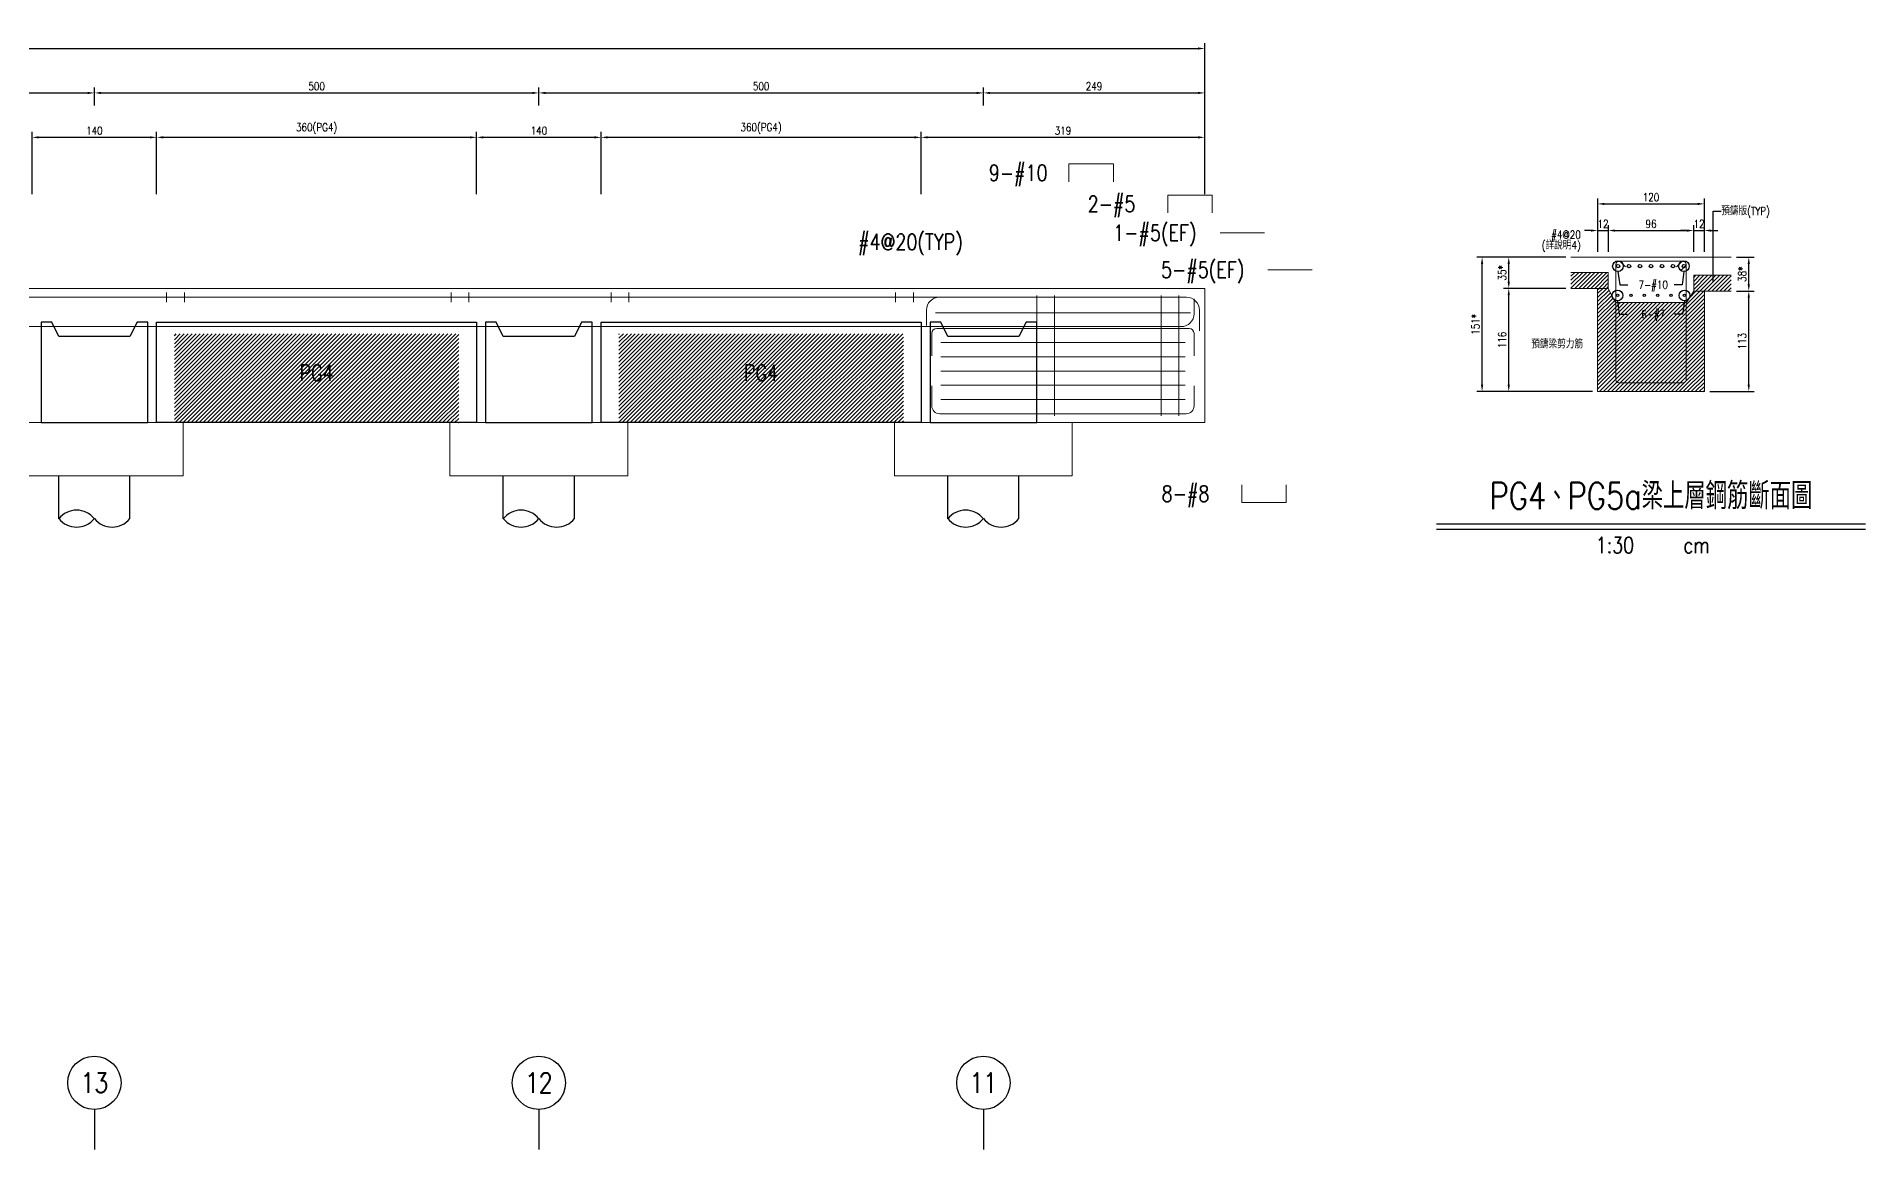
# Model space of a CAD drawing. Extents: x -4754 to 4976, y -23710 to 3942.
# Drawn here: x 2919 to 4976, y -11214 to -9961 of the extents above; entities that cross this region are included whole.
import ezdxf
from ezdxf.enums import TextEntityAlignment as Align

# ---------------------------------------------------------------- set-up
doc = ezdxf.new("R2010")
doc.units = 0
doc.header["$LTSCALE"] = 3
doc.layers.get('0').update_dxf_attribs({"linetype": 'CONTINUOUS'})
doc.layers.add('HB_0', color=7, linetype='CONTINUOUS', transparency=0.5)
doc.layers.add('預鑄版_HATCH', color=253, linetype='CONTINUOUS', transparency=0.1)
for name, color, linetype in [('HB_DIM', 1, 'CONTINUOUS'), ('HB_TXT_CTEXT', 2, 'CONTINUOUS'), ('鋼筋', 3, 'CONTINUOUS'), ('預鑄梁_HATCH', 253, 'CONTINUOUS')]:
    doc.layers.add(name, color=color, linetype=linetype)
doc.styles.get("Standard").update_dxf_attribs({"font": 'ROMANS.shx', "width": 0.8, "bigfont": 'chineset.shx'})
doc.dimstyles.new('30', dxfattribs={"dimscale": 3, "dimtxt": 3, "dimasz": 2.5, "dimexe": 2, "dimexo": 2, "dimgap": 1, "dimtad": 1, "dimdsep": 46, "dimtxsty": 'Standard', "dimcen": 0, "dimclrd": 256, "dimclre": 256, "dimclrt": 2, "dimadec": 0, "dimazin": 0, "dimtfac": 1, "dimtix": 1, "dimtmove": 2, "dimatfit": 3, "dimfxl": 1, "dimtolj": 1, "dimtzin": 0, "dimarcsym": 0})

# ---------------------------------------------------------------- blocks, each defined once
blk = doc.blocks.new('pile_vertical_with_pilecap')
at = {"linetype": 'Continuous'}
for p, q in [((-40, -48.1), (-40, 0)), ((-40, -48.1), (-40, 0)), ((40, -48.1), (40, 0)), ((40, -48.1), (40, 0))]:
    blk.add_line(p, q, dxfattribs=at)
for centre, start, end in [((-20, -64.1), 38.718, 141.282), ((-20, -64.1), 38.718, 141.282), ((-20, -32), 218.718, 321.282), ((-20, -32), 218.718, 321.282), ((20, -32), 218.718, 321.282), ((20, -32), 218.718, 321.282)]:
    blk.add_arc(centre, 25.6, start, end, dxfattribs=at)
blk = doc.blocks.new('*D1094')
at = {"layer": 'HB_DIM', "linetype": 'Continuous', "lineweight": -2}
for p, q in [((2913.6, -10138.8), (2913.6, -10068.8)), ((2921.1, -10074.8), (3046.1, -10074.8)), ((3053.6, -10138.8), (3053.6, -10068.8))]:
    blk.add_line(p, q, dxfattribs=at)
at = {"layer": 'HB_DIM'}
for points in [[(2921.1, -10073.6), (2921.1, -10076.1), (2913.6, -10074.8)], [(3046.1, -10076.1), (3046.1, -10073.6), (3053.6, -10074.8)]]:
    blk.add_solid(points, dxfattribs=at)
at = {"layer": 'HB_DIM', "color": 2, "linetype": 'Continuous', "insert": (2983.6, -10067.3), "char_height": 9, "attachment_point": 5, "rotation": 0}
blk.add_mtext('\\A1;140', dxfattribs=at)
blk = doc.blocks.new('*D1095')
at = {"layer": 'HB_DIM', "linetype": 'Continuous', "lineweight": -2}
for p, q in [((3053.6, -10138.8), (3053.6, -10068.8)), ((3061.1, -10074.8), (3406.1, -10074.8)), ((3413.6, -10138.8), (3413.6, -10068.8))]:
    blk.add_line(p, q, dxfattribs=at)
at = {"layer": 'HB_DIM'}
for points in [[(3061.1, -10073.6), (3061.1, -10076.1), (3053.6, -10074.8)], [(3406.1, -10076.1), (3406.1, -10073.6), (3413.6, -10074.8)]]:
    blk.add_solid(points, dxfattribs=at)
at = {"layer": 'HB_DIM', "color": 2, "linetype": 'Continuous', "insert": (3233.6, -10064.9), "char_height": 9, "attachment_point": 5, "rotation": 0}
blk.add_mtext('\\A1;360(PG4)', dxfattribs=at)
blk = doc.blocks.new('*D1096')
at = {"layer": 'HB_DIM', "linetype": 'Continuous', "lineweight": -2}
for p, q in [((3413.6, -10138.8), (3413.6, -10068.8)), ((3421.1, -10074.8), (3546.1, -10074.8)), ((3553.6, -10138.8), (3553.6, -10068.8))]:
    blk.add_line(p, q, dxfattribs=at)
at = {"layer": 'HB_DIM'}
for points in [[(3421.1, -10073.6), (3421.1, -10076.1), (3413.6, -10074.8)], [(3546.1, -10076.1), (3546.1, -10073.6), (3553.6, -10074.8)]]:
    blk.add_solid(points, dxfattribs=at)
at = {"layer": 'HB_DIM', "color": 2, "linetype": 'Continuous', "insert": (3483.6, -10067.3), "char_height": 9, "attachment_point": 5, "rotation": 0}
blk.add_mtext('\\A1;140', dxfattribs=at)
blk = doc.blocks.new('*D1097')
at = {"layer": 'HB_DIM', "linetype": 'Continuous', "lineweight": -2}
for p, q in [((3553.6, -10138.8), (3553.6, -10068.8)), ((3561.1, -10074.8), (3906.1, -10074.8)), ((3913.6, -10138.8), (3913.6, -10068.8))]:
    blk.add_line(p, q, dxfattribs=at)
at = {"layer": 'HB_DIM'}
for points in [[(3561.1, -10073.6), (3561.1, -10076.1), (3553.6, -10074.8)], [(3906.1, -10076.1), (3906.1, -10073.6), (3913.6, -10074.8)]]:
    blk.add_solid(points, dxfattribs=at)
at = {"layer": 'HB_DIM', "color": 2, "linetype": 'Continuous', "insert": (3733.6, -10064.9), "char_height": 9, "attachment_point": 5, "rotation": 0}
blk.add_mtext('\\A1;360(PG4)', dxfattribs=at)
blk = doc.blocks.new('*D1098')
at = {"layer": 'HB_DIM', "linetype": 'Continuous', "lineweight": -2}
for p, q in [((3913.6, -10138.8), (3913.6, -10068.8)), ((3921.1, -10074.8), (4225.1, -10074.8)), ((4232.6, -10138.8), (4232.6, -10068.8))]:
    blk.add_line(p, q, dxfattribs=at)
at = {"layer": 'HB_DIM'}
for points in [[(3921.1, -10073.6), (3921.1, -10076.1), (3913.6, -10074.8)], [(4225.1, -10076.1), (4225.1, -10073.6), (4232.6, -10074.8)]]:
    blk.add_solid(points, dxfattribs=at)
at = {"layer": 'HB_DIM', "color": 2, "linetype": 'Continuous', "insert": (4073.1, -10067.3), "char_height": 9, "attachment_point": 5, "rotation": 0}
blk.add_mtext('\\A1;319', dxfattribs=at)
blk = doc.blocks.new('*D1101')
at = {"layer": 'HB_DIM', "linetype": 'Continuous', "lineweight": -2}
for p, q in [((-265.4, -10138.8), (-265.4, -9968.8)), ((-257.9, -9974.8), (4225.1, -9974.8)), ((4232.6, -10138.8), (4232.6, -9968.8))]:
    blk.add_line(p, q, dxfattribs=at)
at = {"layer": 'HB_DIM'}
for points in [[(-257.9, -9973.6), (-257.9, -9976.1), (-265.4, -9974.8)], [(4225.1, -9976.1), (4225.1, -9973.6), (4232.6, -9974.8)]]:
    blk.add_solid(points, dxfattribs=at)
at = {"layer": 'HB_DIM', "color": 2, "linetype": 'Continuous', "insert": (1983.6, -9967.3), "char_height": 9, "attachment_point": 5, "rotation": 0}
blk.add_mtext('\\A1;4498', dxfattribs=at)
blk = doc.blocks.new('*D1108')
at = {"layer": 'HB_DIM', "linetype": 'Continuous', "lineweight": -2}
for p, q in [((2483.6, -10038.8), (2483.6, -10018.8)), ((2491.1, -10024.8), (2976.1, -10024.8)), ((2983.6, -10038.8), (2983.6, -10018.8))]:
    blk.add_line(p, q, dxfattribs=at)
at = {"layer": 'HB_DIM'}
for points in [[(2491.1, -10023.6), (2491.1, -10026.1), (2483.6, -10024.8)], [(2976.1, -10026.1), (2976.1, -10023.6), (2983.6, -10024.8)]]:
    blk.add_solid(points, dxfattribs=at)
at = {"layer": 'HB_DIM', "color": 2, "linetype": 'Continuous', "insert": (2733.6, -10017.3), "char_height": 9, "attachment_point": 5, "rotation": 0}
blk.add_mtext('\\A1;500', dxfattribs=at)
blk = doc.blocks.new('*D1109')
at = {"layer": 'HB_DIM', "linetype": 'Continuous', "lineweight": -2}
for p, q in [((2983.6, -10038.8), (2983.6, -10018.8)), ((2991.1, -10024.8), (3476.1, -10024.8)), ((3483.6, -10038.8), (3483.6, -10018.8))]:
    blk.add_line(p, q, dxfattribs=at)
at = {"layer": 'HB_DIM'}
for points in [[(2991.1, -10023.6), (2991.1, -10026.1), (2983.6, -10024.8)], [(3476.1, -10026.1), (3476.1, -10023.6), (3483.6, -10024.8)]]:
    blk.add_solid(points, dxfattribs=at)
at = {"layer": 'HB_DIM', "color": 2, "linetype": 'Continuous', "insert": (3233.6, -10017.3), "char_height": 9, "attachment_point": 5, "rotation": 0}
blk.add_mtext('\\A1;500', dxfattribs=at)
blk = doc.blocks.new('*D1110')
at = {"layer": 'HB_DIM', "linetype": 'Continuous', "lineweight": -2}
for p, q in [((3483.6, -10038.8), (3483.6, -10018.8)), ((3491.1, -10024.8), (3976.1, -10024.8)), ((3983.6, -10038.8), (3983.6, -10018.8))]:
    blk.add_line(p, q, dxfattribs=at)
at = {"layer": 'HB_DIM'}
for points in [[(3491.1, -10023.6), (3491.1, -10026.1), (3483.6, -10024.8)], [(3976.1, -10026.1), (3976.1, -10023.6), (3983.6, -10024.8)]]:
    blk.add_solid(points, dxfattribs=at)
at = {"layer": 'HB_DIM', "color": 2, "linetype": 'Continuous', "insert": (3733.6, -10017.3), "char_height": 9, "attachment_point": 5, "rotation": 0}
blk.add_mtext('\\A1;500', dxfattribs=at)
blk = doc.blocks.new('*D1111')
at = {"layer": 'HB_DIM', "linetype": 'Continuous', "lineweight": -2}
for p, q in [((3983.6, -10038.8), (3983.6, -10018.8)), ((3991.1, -10024.8), (4225.1, -10024.8)), ((4232.6, -10138.8), (4232.6, -10018.8))]:
    blk.add_line(p, q, dxfattribs=at)
at = {"layer": 'HB_DIM'}
for points in [[(3991.1, -10023.6), (3991.1, -10026.1), (3983.6, -10024.8)], [(4225.1, -10026.1), (4225.1, -10023.6), (4232.6, -10024.8)]]:
    blk.add_solid(points, dxfattribs=at)
at = {"layer": 'HB_DIM', "color": 2, "linetype": 'Continuous', "insert": (4108.1, -10017.3), "char_height": 9, "attachment_point": 5, "rotation": 0}
blk.add_mtext('\\A1;249', dxfattribs=at)
blk = doc.blocks.new('line_guide')
at = {"color": 4, "linetype": 'Continuous'}
blk.add_line((0, 0), (0, -45), dxfattribs=at)
blk.add_circle((0, 30), 30, dxfattribs=at)
at = {"color": 4, "linetype": 'Continuous', "width": 0.8}
blk.add_attdef('A', text='', height=22.5, dxfattribs=at).set_placement((0, 30), align=Align.MIDDLE)
blk = doc.blocks.new('title_beam')
at = {"color": 3, "linetype": 'Continuous'}
blk.add_line((-241.2, 0), (241.2, 0), dxfattribs=at)
at = {"color": 1, "linetype": 'Continuous'}
blk.add_line((-241.2, -6), (241.2, -6), dxfattribs=at)
at = {"color": 3, "linetype": 'Continuous', "width": 0.8}
blk.add_attdef('TITLE', text='', height=30, dxfattribs=at).set_placement((0, 33), align=Align.MIDDLE)
at = {"linetype": 'Continuous', "width": 0.8}
blk.add_attdef('SCALE', text='', height=18, dxfattribs=at).set_placement((-40.6, -24), align=Align.MIDDLE)
blk.add_attdef('CM', (36.5, -33), '', height=18, dxfattribs=at)
blk = doc.blocks.new('C')
at = {"color": 3, "linetype": 'Continuous'}
blk.add_circle((0, 0), 1.2, dxfattribs=at)
blk = doc.blocks.new('*D1361')
at = {"layer": 'HB_DIM', "linetype": 'Continuous', "lineweight": -2}
for p, q in [((4638.6, -10209.7), (4538.6, -10209.7)), ((4544.6, -10353.3), (4544.6, -10217.2)), ((4668.6, -10360.8), (4538.6, -10360.8))]:
    blk.add_line(p, q, dxfattribs=at)
at = {"layer": 'HB_DIM'}
for points in [[(4545.8, -10217.2), (4543.3, -10217.2), (4544.6, -10209.7)], [(4543.3, -10353.3), (4545.8, -10353.3), (4544.6, -10360.8)]]:
    blk.add_solid(points, dxfattribs=at)
at = {"layer": 'HB_DIM', "color": 2, "linetype": 'Continuous', "insert": (4537.1, -10285.3), "char_height": 9, "attachment_point": 5, "rotation": 90}
blk.add_mtext('\\A1;151*', dxfattribs=at)
blk = doc.blocks.new('*D1362')
at = {"layer": 'HB_DIM', "linetype": 'Continuous', "lineweight": -2}
for p, q in [((4638.6, -10244.8), (4568.6, -10244.8)), ((4574.6, -10353.3), (4574.6, -10252.3)), ((4668.6, -10360.8), (4568.6, -10360.8))]:
    blk.add_line(p, q, dxfattribs=at)
at = {"layer": 'HB_DIM'}
for points in [[(4575.8, -10252.3), (4573.3, -10252.3), (4574.6, -10244.8)], [(4573.3, -10353.3), (4575.8, -10353.3), (4574.6, -10360.8)]]:
    blk.add_solid(points, dxfattribs=at)
at = {"layer": 'HB_DIM', "color": 2, "linetype": 'Continuous', "insert": (4567.1, -10302.8), "char_height": 9, "attachment_point": 5, "rotation": 90}
blk.add_mtext('\\A1;116', dxfattribs=at)
blk = doc.blocks.new('*D1363')
at = {"layer": 'HB_DIM', "linetype": 'Continuous', "lineweight": -2}
for p, q in [((4638.6, -10209.7), (4568.6, -10209.7)), ((4574.6, -10237.3), (4574.6, -10217.2)), ((4638.6, -10244.8), (4568.6, -10244.8))]:
    blk.add_line(p, q, dxfattribs=at)
at = {"layer": 'HB_DIM'}
for points in [[(4575.8, -10217.2), (4573.3, -10217.2), (4574.6, -10209.7)], [(4573.3, -10237.3), (4575.8, -10237.3), (4574.6, -10244.8)]]:
    blk.add_solid(points, dxfattribs=at)
at = {"layer": 'HB_DIM', "color": 2, "linetype": 'Continuous', "insert": (4567.1, -10227.3), "char_height": 9, "attachment_point": 5, "rotation": 90}
blk.add_mtext('\\A1;35*', dxfattribs=at)
blk = doc.blocks.new('*D1364')
at = {"layer": 'HB_DIM', "linetype": 'Continuous', "lineweight": -2}
for p, q in [((4830.6, -10247.8), (4850.6, -10247.8)), ((4844.6, -10353.3), (4844.6, -10255.3)), ((4800.6, -10360.8), (4850.6, -10360.8))]:
    blk.add_line(p, q, dxfattribs=at)
at = {"layer": 'HB_DIM'}
for points in [[(4845.8, -10255.3), (4843.3, -10255.3), (4844.6, -10247.8)], [(4843.3, -10353.3), (4845.8, -10353.3), (4844.6, -10360.8)]]:
    blk.add_solid(points, dxfattribs=at)
at = {"layer": 'HB_DIM', "color": 2, "linetype": 'Continuous', "insert": (4837.1, -10304.3), "char_height": 9, "attachment_point": 5, "rotation": 90}
blk.add_mtext('\\A1;113', dxfattribs=at)
blk = doc.blocks.new('*D1365')
at = {"layer": 'HB_DIM', "linetype": 'Continuous', "lineweight": -2}
for p, q in [((4830.6, -10209.7), (4850.6, -10209.7)), ((4844.6, -10240.3), (4844.6, -10217.2)), ((4830.6, -10247.8), (4850.6, -10247.8))]:
    blk.add_line(p, q, dxfattribs=at)
at = {"layer": 'HB_DIM'}
for points in [[(4845.8, -10217.2), (4843.3, -10217.2), (4844.6, -10209.7)], [(4843.3, -10240.3), (4845.8, -10240.3), (4844.6, -10247.8)]]:
    blk.add_solid(points, dxfattribs=at)
at = {"layer": 'HB_DIM', "color": 2, "linetype": 'Continuous', "insert": (4837.1, -10228.8), "char_height": 9, "attachment_point": 5, "rotation": 90}
blk.add_mtext('\\A1;38*', dxfattribs=at)
blk = doc.blocks.new('*D1366')
at = {"layer": 'HB_DIM', "linetype": 'Continuous', "lineweight": -2}
for p, q in [((4674.6, -10203.7), (4674.6, -10143.7)), ((4682.1, -10149.7), (4787.1, -10149.7)), ((4794.6, -10203.7), (4794.6, -10143.7))]:
    blk.add_line(p, q, dxfattribs=at)
at = {"layer": 'HB_DIM'}
for points in [[(4682.1, -10148.5), (4682.1, -10151), (4674.6, -10149.7)], [(4787.1, -10151), (4787.1, -10148.5), (4794.6, -10149.7)]]:
    blk.add_solid(points, dxfattribs=at)
at = {"layer": 'HB_DIM', "color": 2, "linetype": 'Continuous', "insert": (4734.6, -10142.2), "char_height": 9, "attachment_point": 5, "rotation": 0}
blk.add_mtext('\\A1;120', dxfattribs=at)
blk = doc.blocks.new('*D1367')
at = {"layer": 'HB_DIM', "linetype": 'Continuous', "lineweight": -2}
for p, q in [((4667.1, -10179.7), (4659.6, -10179.7)), ((4674.6, -10203.7), (4674.6, -10173.7)), ((4674.6, -10179.7), (4686.6, -10179.7)), ((4686.6, -10203.7), (4686.6, -10173.7)), ((4694.1, -10179.7), (4701.6, -10179.7))]:
    blk.add_line(p, q, dxfattribs=at)
at = {"layer": 'HB_DIM'}
for points in [[(4667.1, -10181), (4667.1, -10178.5), (4674.6, -10179.7)], [(4694.1, -10178.5), (4694.1, -10181), (4686.6, -10179.7)]]:
    blk.add_solid(points, dxfattribs=at)
at = {"layer": 'HB_DIM', "color": 2, "linetype": 'Continuous', "insert": (4680.6, -10172.2), "char_height": 9, "attachment_point": 5, "rotation": 0}
blk.add_mtext('\\A1;12', dxfattribs=at)
blk = doc.blocks.new('*D1368')
at = {"layer": 'HB_DIM', "linetype": 'Continuous', "lineweight": -2}
for p, q in [((4686.6, -10203.7), (4686.6, -10173.7)), ((4694.1, -10179.7), (4775.1, -10179.7)), ((4782.6, -10203.7), (4782.6, -10173.7))]:
    blk.add_line(p, q, dxfattribs=at)
at = {"layer": 'HB_DIM'}
for points in [[(4694.1, -10178.5), (4694.1, -10181), (4686.6, -10179.7)], [(4775.1, -10181), (4775.1, -10178.5), (4782.6, -10179.7)]]:
    blk.add_solid(points, dxfattribs=at)
at = {"layer": 'HB_DIM', "color": 2, "linetype": 'Continuous', "insert": (4734.6, -10172.2), "char_height": 9, "attachment_point": 5, "rotation": 0}
blk.add_mtext('\\A1;96', dxfattribs=at)
blk = doc.blocks.new('*D1369')
at = {"layer": 'HB_DIM', "linetype": 'Continuous', "lineweight": -2}
for p, q in [((4775.1, -10179.7), (4767.6, -10179.7)), ((4782.6, -10203.7), (4782.6, -10173.7)), ((4782.6, -10179.7), (4794.6, -10179.7)), ((4794.6, -10203.7), (4794.6, -10173.7)), ((4802.1, -10179.7), (4809.6, -10179.7))]:
    blk.add_line(p, q, dxfattribs=at)
at = {"layer": 'HB_DIM'}
for points in [[(4775.1, -10181), (4775.1, -10178.5), (4782.6, -10179.7)], [(4802.1, -10178.5), (4802.1, -10181), (4794.6, -10179.7)]]:
    blk.add_solid(points, dxfattribs=at)
at = {"layer": 'HB_DIM', "color": 2, "linetype": 'Continuous', "insert": (4788.6, -10172.2), "char_height": 9, "attachment_point": 5, "rotation": 0}
blk.add_mtext('\\A1;12', dxfattribs=at)
blk = doc.blocks.new('C_Red')
at = {"color": 1, "linetype": 'Continuous'}
blk.add_circle((0, 0), 1.2, dxfattribs=at)

msp = doc.modelspace()

# ---------------------------------------------------------------- hatches: boundary and pattern name
at = {"layer": 'HB_0', "linetype": 'Continuous'}
h = msp.add_hatch(dxfattribs=at)
h.set_pattern_fill('ANSI31', color=256, style=0)
h.paths.add_polyline_path([(3073.573, -10295.875), (3393.573, -10295.875), (3393.573, -10395.875), (3073.573, -10395.875)], flags=17)
h = msp.add_hatch(dxfattribs=at)
h.set_pattern_fill('ANSI31', color=256, style=0)
h.paths.add_polyline_path([(3573.573, -10295.875), (3893.573, -10295.875), (3893.573, -10395.875), (3573.573, -10395.875)], flags=17)
at = {"layer": '預鑄梁_HATCH', "linetype": 'Continuous'}
h = msp.add_hatch(dxfattribs=at)
h.set_pattern_fill('ANSI31', color=256, style=0)
h.paths.add_polyline_path([(4674.573, -10360.802), (4674.573, -10244.802), (4686.573, -10244.802), (4694.573, -10260.802), (4774.573, -10260.802), (4782.573, -10247.802), (4794.573, -10247.802), (4794.573, -10360.802)], flags=17)
at = {"layer": '預鑄版_HATCH', "linetype": 'Continuous'}
h = msp.add_hatch(dxfattribs=at)
h.set_pattern_fill('ANSI31', color=256, style=0)
h.paths.add_polyline_path([(4644.573, -10244.802), (4686.573, -10244.802), (4686.573, -10226.802), (4644.573, -10226.802)], flags=17)
h = msp.add_hatch(dxfattribs=at)
h.set_pattern_fill('ANSI31', color=256, style=0)
h.paths.add_polyline_path([(4782.573, -10247.802), (4824.573, -10247.802), (4824.573, -10229.802), (4782.573, -10229.802)], flags=17)

# ---------------------------------------------------------------- linework, layer by layer
at = {"layer": 'HB_0', "lineweight": 5}
for p, q in [((4644.573, -10209.728, -89.5), (4824.573, -10209.728, -89.5)), ((4686.573, -10226.802), (4644.573, -10226.802)), ((4686.573, -10244.802), (4644.573, -10244.802)), ((4686.573, -10226.802), (4686.573, -10244.802)), ((4824.573, -10229.802), (4782.573, -10229.802)), ((4782.573, -10247.802), (4782.573, -10229.802)), ((4824.573, -10247.802), (4782.573, -10247.802))]:
    msp.add_line(p, q, dxfattribs=at)
for points in [[(-265.427, -10395.875), (-265.427, -10244.802), (4232.573, -10244.802), (4232.573, -10395.875), (-265.427, -10395.875)], [(4674.573, -10360.802), (4674.573, -10244.802), (4686.573, -10244.802), (4694.573, -10260.802), (4774.573, -10260.802), (4782.573, -10247.802), (4794.573, -10247.802), (4794.573, -10360.802), (4674.573, -10360.802)]]:
    msp.add_lwpolyline(points, dxfattribs=at)
at = {"layer": 'HB_0', "color": 1, "linetype": 'Continuous'}
for points in [[(3043.573, -10395.875), (3043.573, -10282.875), (3031.573, -10282.875), (3023.573, -10298.875), (2943.573, -10298.875), (2935.573, -10282.875), (2923.573, -10282.875), (2923.573, -10395.875), (3043.573, -10395.875)], [(3053.573, -10282.875), (3073.573, -10282.875), (3393.573, -10282.875), (3413.573, -10282.875), (3413.573, -10395.875), (3393.573, -10395.875), (3073.573, -10395.875), (3053.573, -10395.875), (3053.573, -10282.875)], [(3543.573, -10395.875), (3543.573, -10282.875), (3531.573, -10282.875), (3523.573, -10298.875), (3443.573, -10298.875), (3435.573, -10282.875), (3423.573, -10282.875), (3423.573, -10395.875), (3543.573, -10395.875)], [(3553.573, -10282.875), (3573.573, -10282.875), (3893.573, -10282.875), (3913.573, -10282.875), (3913.573, -10395.875), (3893.573, -10395.875), (3573.573, -10395.875), (3553.573, -10395.875), (3553.573, -10282.875)], [(4043.573, -10395.875), (4043.573, -10282.875), (4031.573, -10282.875), (4023.573, -10298.875), (3943.573, -10298.875), (3935.573, -10282.875), (3923.573, -10282.875), (3923.573, -10395.875), (4043.573, -10395.875)]]:
    msp.add_lwpolyline(points, dxfattribs=at)
at = {"layer": 'HB_0', "lineweight": 5}
for points in [[(2883.573, -10455.875, -325), (3083.573, -10455.875, -325), (3083.573, -10395.875, -325), (2883.573, -10395.875, -325), (2883.573, -10455.875, -325)], [(3383.573, -10455.875, -325), (3583.573, -10455.875, -325), (3583.573, -10395.875, -325), (3383.573, -10395.875, -325), (3383.573, -10455.875, -325)], [(3883.573, -10455.875, -325), (4083.573, -10455.875, -325), (4083.573, -10395.875, -325), (3883.573, -10395.875, -325), (3883.573, -10455.875, -325)]]:
    msp.add_polyline3d(points, dxfattribs=at)
at = {"layer": 'HB_DIM', "color": 1, "linetype": 'Continuous'}
for points in [[(3961.865, -10254.802, 0, 5, 0), (3961.865, -10239.802, 0, 0, 0), (3961.865, -10114.802, 0, 0, 0), (3979.865, -10114.802, 0, 0, 0)], [(4073.073, -10289.802, 0, 5, 0), (4073.073, -10274.802, 0, 0, 0), (4073.073, -10149.802, 0, 0, 0), (4091.073, -10149.802, 0, 0, 0)], [(4101.773, -10272.302, 0, 5, 0), (4101.773, -10257.302, 0, 0, 0), (4101.773, -10182.302, 0, 0, 0), (4119.773, -10182.302, 0, 0, 0)], [(4734.573, -10214.337, 0, 5, 0), (4727.573, -10211.337, 0, 0, 0), (4664.573, -10184.337, 0, 0, 0), (4655.573, -10184.337, 0, 0, 0)], [(4043.573, -10252.566, 0, 5, 0), (4033.573, -10242.566, 0, 0, 0), (3983.573, -10192.566, 0, 0, 0), (3965.573, -10192.566, 0, 0, 0)], [(4155.573, -10353.851, 0, 5, 0), (4155.573, -10338.851, 0, 0, 0), (4155.573, -10223.851, 0, 0, 0), (4173.573, -10223.851, 0, 0, 0)], [(4155.573, -10321.826, 0, 5, 0), (4155.573, -10306.826, 0, 0, 0), (4155.573, -10223.851, 0, 0, 0), (4173.573, -10223.851, 0, 0, 0)], [(4155.573, -10369.863, 0, 5, 0), (4155.573, -10354.863, 0, 0, 0), (4155.573, -10223.851, 0, 0, 0), (4173.573, -10223.851, 0, 0, 0)], [(4155.573, -10337.838, 0, 5, 0), (4155.573, -10322.838, 0, 0, 0), (4155.573, -10223.851, 0, 0, 0), (4173.573, -10223.851, 0, 0, 0)], [(4155.573, -10305.814, 0, 5, 0), (4155.573, -10290.814, 0, 0, 0), (4155.573, -10223.851, 0, 0, 0), (4173.573, -10223.851, 0, 0, 0)], [(4695.168, -10282.657, 0, 5, 0), (4690.168, -10287.657, 0, 0, 0), (4670.168, -10307.657, 0, 0, 0), (4661.168, -10307.657, 0, 0, 0)], [(4156.239, -10385.875, 0, 5, 0), (4156.239, -10400.875, 0, 0, 0), (4156.239, -10475.875, 0, 0, 0), (4174.239, -10475.875, 0, 0, 0)]]:
    msp.add_lwpolyline(points, format="xyseb", dxfattribs=at)
for points in [[(4804.573, -10237.802), (4804.573, -10157.802), (4813.573, -10157.802)], [(4697.453, -10225.728), (4699.453, -10240.728), (4708.453, -10240.728)], [(4771.693, -10225.728), (4769.693, -10240.728), (4760.693, -10240.728)], [(4696.953, -10258.728), (4698.953, -10273.728), (4707.953, -10273.728)], [(4772.193, -10258.728), (4770.193, -10273.728), (4761.193, -10273.728)]]:
    msp.add_lwpolyline(points, dxfattribs=at)
at = {"layer": 'HB_TXT_CTEXT', "lineweight": 5}
for p, q in [((4249.773, -10182.302, -50), (4299.773, -10182.302, -50)), ((4303.573, -10223.851, 50), (4353.573, -10223.851, 50))]:
    msp.add_line(p, q, dxfattribs=at)
for points in [[(4079.865, -10124.802, -50), (4079.865, -10104.802, -50), (4129.865, -10104.802, -50), (4129.865, -10124.802, -50)], [(4191.073, -10159.802, -50), (4191.073, -10139.802, -50), (4241.073, -10139.802, -50), (4241.073, -10159.802, -50)], [(4274.239, -10465.875, -50), (4274.239, -10485.875, -50), (4324.239, -10485.875, -50), (4324.239, -10465.875, -50)]]:
    msp.add_polyline3d(points, dxfattribs=at)
at = {"layer": '鋼筋', "lineweight": 5}
for p, q in [((4695.168, -10217.512, -78.23), (4695.168, -10225.132, -78.23)), ((4695.168, -10347.802, -79.5), (4695.168, -10217.512, -79.5)), ((4770.803, -10214.337, -78.23), (4698.343, -10214.337, -78.23)), ((4700.588, -10215.266, -79.5), (4705.977, -10220.655, -79.5)), ((4763.17, -10220.655, -79.5), (4768.558, -10215.266, -79.5)), ((4767.66, -10225.145, -78.23), (4773.048, -10219.757, -78.23)), ((4773.978, -10217.512, -79.5), (4773.978, -10347.802, -79.5)), ((-244.937, -10254.802, -37.12), (4212.083, -10254.802, -37.12)), ((-244.937, -10254.802, -24.747), (4212.083, -10254.802, -24.747)), ((-244.937, -10254.802, -12.373), (4212.083, -10254.802, -12.373)), ((-244.937, -10254.802), (4212.083, -10254.802)), ((-244.937, -10254.802, 12.373), (4212.083, -10254.802, 12.373)), ((-244.937, -10254.802, 24.747), (4212.083, -10254.802, 24.747)), ((-244.937, -10254.802, 37.12), (4212.083, -10254.802, 37.12)), ((3064.843, -10249.41, -36.23), (3064.843, -10249.41, 36.23)), ((3064.843, -10252.585, 39.405), (3064.843, -10260.205, 39.405)), ((3064.843, -10260.219, -33.087), (3064.843, -10254.83, -38.475)), ((3084.843, -10249.41, -36.23), (3084.843, -10249.41, 36.23)), ((3084.843, -10252.585, 39.405), (3084.843, -10260.205, 39.405)), ((3084.843, -10260.219, -33.087), (3084.843, -10254.83, -38.475)), ((3384.843, -10249.41, -36.23), (3384.843, -10249.41, 36.23)), ((3384.843, -10252.585, 39.405), (3384.843, -10260.205, 39.405)), ((3384.843, -10260.219, -33.087), (3384.843, -10254.83, -38.475)), ((3404.843, -10249.41, -36.23), (3404.843, -10249.41, 36.23)), ((3404.843, -10252.585, 39.405), (3404.843, -10260.205, 39.405)), ((3404.843, -10260.219, -33.087), (3404.843, -10254.83, -38.475)), ((3564.843, -10249.41, -36.23), (3564.843, -10249.41, 36.23)), ((3564.843, -10252.585, 39.405), (3564.843, -10260.205, 39.405)), ((3564.843, -10260.219, -33.087), (3564.843, -10254.83, -38.475)), ((3584.843, -10249.41, -36.23), (3584.843, -10249.41, 36.23)), ((3584.843, -10252.585, 39.405), (3584.843, -10260.205, 39.405)), ((3584.843, -10260.219, -33.087), (3584.843, -10254.83, -38.475)), ((3884.843, -10249.41, -36.23), (3884.843, -10249.41, 36.23)), ((3884.843, -10252.585, 39.405), (3884.843, -10260.205, 39.405)), ((3884.843, -10260.219, -33.087), (3884.843, -10254.83, -38.475)), ((3904.843, -10249.41, -36.23), (3904.843, -10249.41, 36.23)), ((3904.843, -10252.585, 39.405), (3904.843, -10260.205, 39.405)), ((3904.843, -10260.219, -33.087), (3904.843, -10254.83, -38.475)), ((3934.063, -10254.802, -50), (4212.083, -10254.802, -50)), ((3934.063, -10254.802, 50), (4212.083, -10254.802, 50)), ((4043.573, -10258.875, 41.437), (4043.573, -10253.486, 46.825)), ((4043.573, -10253.486, -46.825), (4043.573, -10258.875, -41.437)), ((4043.573, -10255.732, 52.245), (4043.573, -10384.945, 52.245)), ((4043.573, -10384.945, -52.245), (4043.573, -10255.732, -52.245)), ((4063.573, -10258.875, 41.437), (4063.573, -10253.486, 46.825)), ((4063.573, -10253.486, -46.825), (4063.573, -10258.875, -41.437)), ((4063.573, -10255.732, 52.245), (4063.573, -10384.945, 52.245)), ((4063.573, -10384.945, -52.245), (4063.573, -10255.732, -52.245)), ((4183.573, -10258.875, 41.437), (4183.573, -10253.486, 46.825)), ((4183.573, -10253.486, -46.825), (4183.573, -10258.875, -41.437)), ((4183.573, -10255.732, 52.245), (4183.573, -10384.945, 52.245)), ((4183.573, -10384.945, -52.245), (4183.573, -10255.732, -52.245)), ((4203.573, -10258.875, 41.437), (4203.573, -10253.486, 46.825)), ((4203.573, -10253.486, -46.825), (4203.573, -10258.875, -41.437)), ((4203.573, -10255.732, 52.245), (4203.573, -10384.945, 52.245)), ((4203.573, -10384.945, -52.245), (4203.573, -10255.732, -52.245)), ((4220.573, -10273.312, -37.62), (4220.573, -10256.692, -37.62)), ((4220.573, -10273.312, -22.572), (4220.573, -10256.692, -22.572)), ((4220.573, -10273.312, -7.524), (4220.573, -10256.692, -7.524)), ((4220.573, -10273.312, 7.524), (4220.573, -10256.692, 7.524)), ((4220.573, -10273.312, 22.572), (4220.573, -10256.692, 22.572)), ((4220.573, -10273.312, 37.62), (4220.573, -10256.692, 37.62)), ((3919.573, -10286.412, -50), (3919.573, -10269.292, -50)), ((3919.573, -10286.412, 50), (3919.573, -10269.292, 50)), ((3929.573, -10272.302, -50), (4216.573, -10272.302, -50)), ((3929.573, -10272.302, 50), (4216.573, -10272.302, 50)), ((4226.573, -10269.292, -37.12), (4226.573, -10292.412, -37.12)), ((4226.573, -10269.292, -24.747), (4226.573, -10292.412, -24.747)), ((4226.573, -10269.292, -12.373), (4226.573, -10292.412, -12.373)), ((4226.573, -10269.292), (4226.573, -10292.412)), ((4226.573, -10269.292, 12.373), (4226.573, -10292.412, 12.373)), ((4226.573, -10269.292, 24.747), (4226.573, -10292.412, 24.747)), ((4226.573, -10269.292, 37.12), (4226.573, -10292.412, 37.12)), ((4226.573, -10269.292, -50), (4226.573, -10286.412, -50)), ((4226.573, -10269.292, 50), (4226.573, -10286.412, 50)), ((-238.937, -10287.802, -37.62), (4206.083, -10287.802, -37.62)), ((-238.937, -10287.802, -22.572), (4206.083, -10287.802, -22.572)), ((-238.937, -10287.802, -7.524), (4206.083, -10287.802, -7.524)), ((-238.937, -10287.802, 7.524), (4206.083, -10287.802, 7.524)), ((-238.937, -10287.802, 22.572), (4206.083, -10287.802, 22.572)), ((-238.937, -10287.802, 37.62), (4206.083, -10287.802, 37.62)), ((3925.573, -10320.597, -50), (3925.573, -10295.367, -50)), ((3925.573, -10320.597, 50), (3925.573, -10295.367, 50)), ((3931.138, -10289.802, -50), (4215.008, -10289.802, -50)), ((3931.138, -10289.802, 50), (4215.008, -10289.802, 50)), ((3935.573, -10305.814, -50), (4210.573, -10305.814, -50)), ((3935.573, -10305.814, 50), (4210.573, -10305.814, 50)), ((4220.573, -10295.367, -50), (4220.573, -10320.597, -50)), ((4220.573, -10295.367, 50), (4220.573, -10320.597, 50)), ((3935.573, -10321.826, -50), (4210.573, -10321.826, -50)), ((3935.573, -10321.826, 50), (4210.573, -10321.826, 50)), ((3935.573, -10337.838, -50), (4210.573, -10337.838, -50)), ((3935.573, -10337.838, 50), (4210.573, -10337.838, 50)), ((3925.573, -10354.605, -50), (3925.573, -10376.985, -50)), ((3925.573, -10354.605, -35.714), (3925.573, -10376.985, -35.714)), ((3925.573, -10354.605, -21.429), (3925.573, -10376.985, -21.429)), ((3925.573, -10354.605, -7.143), (3925.573, -10376.985, -7.143)), ((3925.573, -10354.605, 7.143), (3925.573, -10376.985, 7.143)), ((3925.573, -10354.605, 21.429), (3925.573, -10376.985, 21.429)), ((3925.573, -10354.605, 35.714), (3925.573, -10376.985, 35.714)), ((3925.573, -10354.605, 50), (3925.573, -10376.985, 50)), ((3935.573, -10353.851, -50), (4210.573, -10353.851, -50)), ((3935.573, -10353.851, 50), (4210.573, -10353.851, 50)), ((4220.573, -10376.985, -50), (4220.573, -10354.605, -50)), ((4220.573, -10376.985, -35.714), (4220.573, -10354.605, -35.714)), ((4220.573, -10376.985, -21.429), (4220.573, -10354.605, -21.429)), ((4220.573, -10376.985, -7.143), (4220.573, -10354.605, -7.143)), ((4220.573, -10376.985, 7.143), (4220.573, -10354.605, 7.143)), ((4220.573, -10376.985, 21.429), (4220.573, -10354.605, 21.429)), ((4220.573, -10376.985, 35.714), (4220.573, -10354.605, 35.714)), ((4220.573, -10376.985, 50), (4220.573, -10354.605, 50)), ((4770.803, -10350.977, -79.5), (4698.343, -10350.977, -79.5)), ((3934.463, -10385.875, -50), (4211.683, -10385.875, -50)), ((3934.463, -10385.875, -35.714), (4211.683, -10385.875, -35.714)), ((3934.463, -10385.875, -21.429), (4211.683, -10385.875, -21.429)), ((3934.463, -10385.875, -7.143), (4211.683, -10385.875, -7.143)), ((3934.463, -10385.875, 7.143), (4211.683, -10385.875, 7.143)), ((3934.463, -10385.875, 21.429), (4211.683, -10385.875, 21.429)), ((3934.463, -10385.875, 35.714), (4211.683, -10385.875, 35.714)), ((3934.463, -10385.875, 50), (4211.683, -10385.875, 50)), ((3935.573, -10369.863, -50), (4210.573, -10369.863, -50)), ((3935.573, -10369.863, 50), (4210.573, -10369.863, 50)), ((4043.573, -10388.12, 49.07), (4043.573, -10388.12, -49.07)), ((4063.573, -10388.12, 49.07), (4063.573, -10388.12, -49.07)), ((4183.573, -10388.12, 49.07), (4183.573, -10388.12, -49.07)), ((4203.573, -10388.12, 49.07), (4203.573, -10388.12, -49.07))]:
    msp.add_line(p, q, dxfattribs=at)
at = {"layer": '鋼筋', "lineweight": 5, "extrusion": (0, 0, -1)}
for centre, radius, start, end in [((-4698.343, -10217.512, 79.5), 3.175, 0, 135), ((-4770.803, -10217.512, 79.5), 3.175, 45, 180), ((-3934.063, -10269.292, 50), 14.49, 0, 90), ((-3934.063, -10269.292, -50), 14.49, 0, 90), ((-4212.083, -10269.292, 37.12), 14.49, 90, 180), ((-4212.083, -10269.292, 24.747), 14.49, 90, 180), ((-4212.083, -10269.292, 12.373), 14.49, 90, 180), ((-4212.083, -10269.292), 14.49, 90, 180), ((-4212.083, -10269.292, -12.373), 14.49, 90, 180), ((-4212.083, -10269.292, -24.747), 14.49, 90, 180), ((-4212.083, -10269.292, -37.12), 14.49, 90, 180), ((-4212.083, -10269.292, 50), 14.49, 90, 180), ((-4212.083, -10269.292, -50), 14.49, 90, 180), ((-3931.138, -10295.367, 50), 5.565, 0, 90), ((-3931.138, -10295.367, -50), 5.565, 0, 90), ((-4215.008, -10295.367, 50), 5.565, 90, 180), ((-4215.008, -10295.367, -50), 5.565, 90, 180), ((-4698.343, -10347.802, 79.5), 3.175, 270, 0), ((-4770.803, -10347.802, 79.5), 3.175, 180, 270)]:
    msp.add_arc(centre, radius, start, end, dxfattribs=at)
at = {"layer": '鋼筋', "lineweight": 5}
for centre, radius, start, end in [((4698.343, -10217.512, -78.23), 3.175, 90, 180), ((4770.803, -10217.512, -78.23), 3.175, 315, 90), ((4206.083, -10273.312, -37.62), 14.49, 270, 0), ((4206.083, -10273.312, -22.572), 14.49, 270, 0), ((4206.083, -10273.312, -7.524), 14.49, 270, 0), ((4206.083, -10273.312, 7.524), 14.49, 270, 0), ((4206.083, -10273.312, 22.572), 14.49, 270, 0), ((4206.083, -10273.312, 37.62), 14.49, 270, 0), ((3934.463, -10376.985, -50), 8.89, 180, 270), ((3934.463, -10376.985, -35.714), 8.89, 180, 270), ((3934.463, -10376.985, -21.429), 8.89, 180, 270), ((3934.463, -10376.985, -7.143), 8.89, 180, 270), ((3934.463, -10376.985, 7.143), 8.89, 180, 270), ((3934.463, -10376.985, 21.429), 8.89, 180, 270), ((3934.463, -10376.985, 35.714), 8.89, 180, 270), ((3934.463, -10376.985, 50), 8.89, 180, 270), ((4211.683, -10376.985, -50), 8.89, 270, 0), ((4211.683, -10376.985, -35.714), 8.89, 270, 0), ((4211.683, -10376.985, -21.429), 8.89, 270, 0), ((4211.683, -10376.985, -7.143), 8.89, 270, 0), ((4211.683, -10376.985, 7.143), 8.89, 270, 0), ((4211.683, -10376.985, 21.429), 8.89, 270, 0), ((4211.683, -10376.985, 35.714), 8.89, 270, 0), ((4211.683, -10376.985, 50), 8.89, 270, 0)]:
    msp.add_arc(centre, radius, start, end, dxfattribs=at)
at = {"layer": '鋼筋', "lineweight": 5, "extrusion": (1, -3.67394e-16, 0)}
for centre in [(-10252.585, -36.23, 3064.843), (-10252.585, -36.23, 3084.843), (-10252.585, -36.23, 3384.843), (-10252.585, -36.23, 3404.843), (-10252.585, -36.23, 3564.843), (-10252.585, -36.23, 3584.843), (-10252.585, -36.23, 3884.843), (-10252.585, -36.23, 3904.843)]:
    msp.add_arc(centre, 3.175, 225, 0, dxfattribs=at)
at = {"layer": '鋼筋', "lineweight": 5, "extrusion": (1, -3.67394e-16, -2.60373e-38)}
for centre in [(-10252.585, 36.23, 3064.843), (-10252.585, 36.23, 3084.843), (-10252.585, 36.23, 3384.843), (-10252.585, 36.23, 3404.843), (-10252.585, 36.23, 3564.843), (-10252.585, 36.23, 3584.843), (-10252.585, 36.23, 3884.843), (-10252.585, 36.23, 3904.843)]:
    msp.add_arc(centre, 3.175, 0, 90, dxfattribs=at)
at = {"layer": '鋼筋', "lineweight": 5, "extrusion": (1, -2.44929e-16, 0)}
for centre, start, end in [((-10255.732, 49.07, 4043.573), 315, 90), ((-10255.732, -49.07, 4043.573), 270, 45), ((-10255.732, 49.07, 4063.573), 315, 90), ((-10255.732, -49.07, 4063.573), 270, 45), ((-10255.732, 49.07, 4183.573), 315, 90), ((-10255.732, -49.07, 4183.573), 270, 45), ((-10255.732, 49.07, 4203.573), 315, 90), ((-10255.732, -49.07, 4203.573), 270, 45), ((-10384.945, 49.07, 4043.573), 90, 180), ((-10384.945, -49.07, 4043.573), 180, 270), ((-10384.945, 49.07, 4063.573), 90, 180), ((-10384.945, -49.07, 4063.573), 180, 270), ((-10384.945, 49.07, 4183.573), 90, 180), ((-10384.945, -49.07, 4183.573), 180, 270), ((-10384.945, 49.07, 4203.573), 90, 180), ((-10384.945, -49.07, 4203.573), 180, 270)]:
    msp.add_arc(centre, 3.175, start, end, dxfattribs=at)

# ---------------------------------------------------------------- block references
at = {"layer": 'HB_0', "linetype": 'Continuous'}
for p in [(2983.573, -10455.875, -325), (3483.573, -10455.875, -325), (3983.573, -10455.875, -325)]:
    msp.add_blockref('pile_vertical_with_pilecap', p, dxfattribs=at)
for p, values in [((2983.573, -11168.802), {'A': '13'}), ((3483.573, -11168.802), {'A': '12'}), ((3983.573, -11168.802), {'A': '11'})]:
    msp.add_blockref('line_guide', p, dxfattribs=at).add_auto_attribs(values)
at = {"layer": 'HB_DIM', "linetype": 'Continuous', "xscale": 5, "yscale": 5, "zscale": 5}
for p in [(4697.453, -10219.728, -69.01), (4771.693, -10219.728, -69.01), (4696.953, -10252.728, -63.01), (4772.193, -10252.728, -63.01)]:
    msp.add_blockref('C_Red', p, dxfattribs=at)
at = {"layer": 'HB_TXT_CTEXT', "linetype": 'Continuous'}
msp.add_blockref('title_beam', (4734.573, -10509.728, -89.5), dxfattribs=at).add_auto_attribs({'TITLE': 'PG4、PG5a梁上層鋼筋斷面圖', 'SCALE': '1:30', 'CM': 'cm'})
at = {"layer": '鋼筋', "linetype": 'Continuous'}
for p, xscale, yscale, zscale in [((4697.453, -10219.728, -69.01), 1.61, 1.61, 1.61), ((4709.827, -10219.728, -69.01), 1.61, 1.61, 1.61), ((4722.2, -10219.728, -69.01), 1.61, 1.61, 1.61), ((4734.573, -10219.728, -69.01), 1.61, 1.61, 1.61), ((4746.947, -10219.728, -69.01), 1.61, 1.61, 1.61), ((4759.32, -10219.728, -69.01), 1.61, 1.61, 1.61), ((4771.693, -10219.728, -69.01), 1.61, 1.61, 1.61), ((4696.953, -10252.728, -63.01), 1.11, 1.11, 1.11), ((4712.001, -10252.728, -63.01), 1.11, 1.11, 1.11), ((4727.049, -10252.728, -63.01), 1.11, 1.11, 1.11), ((4742.097, -10252.728, -63.01), 1.11, 1.11, 1.11), ((4757.145, -10252.728, -63.01), 1.11, 1.11, 1.11), ((4772.193, -10252.728, -63.01), 1.11, 1.11, 1.11)]:
    msp.add_blockref('C', p, dxfattribs=dict(at, xscale=xscale, yscale=yscale, zscale=zscale))

# ---------------------------------------------------------------- texts
at = {"layer": 'HB_TXT_CTEXT', "linetype": 'Continuous', "width": 0.8}
for s, height, p in [(' 9-#10', 18, (3979.865, -10114.802, -50)), (' 2-#5', 18, (4091.073, -10149.802, -50)), ('預鑄版(TYP)', 9, (4813.573, -10157.802, -89.5)), (' 1-#5(EF)', 18, (4119.773, -10182.302, -50)), (' 5-#5(EF)', 18, (4173.573, -10223.851, 50)), (' 8-#8', 18, (4174.239, -10475.875, -50))]:
    msp.add_text(s, height=height, dxfattribs=at).set_placement(p, align=Align.MIDDLE_LEFT)
for s, height, p in [('#4@20(TYP)', 18, (3960.573, -10192.566, 48.832)), ('#4@20', 9, (4655.573, -10184.337, -78.23)), ('(詳說明4)', 9, (4655.573, -10196.337, -78.23)), ('預鑄梁剪力筋', 9, (4658.168, -10307.657, -79.5))]:
    msp.add_text(s, height=height, dxfattribs=at).set_placement(p, align=Align.MIDDLE_RIGHT)
for s, p in [(' 7-#10', (4734.573, -10240.728, -69.01)), (' 6-#7', (4734.573, -10273.728, -63.01))]:
    msp.add_text(s, height=9, dxfattribs=at).set_placement(p, align=Align.MIDDLE_CENTER)
for p in [(3233.573, -10339.875), (3733.573, -10339.875)]:
    msp.add_text('PG4', height=18, dxfattribs=at).set_placement(p, align=Align.MIDDLE)

# ---------------------------------------------------------------- dimensions: what is measured, and where the dimension line sits
at = {"layer": 'HB_DIM', "linetype": 'Continuous'}
for base, p1, p2, angle, override, picture, middle in [((4232.573, -9974.802), (-265.427, -10144.802), (4232.573, -10144.802), 0, {"dimdec": 0, "dimpost": '<>'}, '*D1101', (1983.573, -9967.302)), ((2983.573, -10024.802), (2483.573, -10044.802, -1969), (2983.573, -10044.802, -2469), 0, {"dimdec": 0, "dimpost": '<>'}, '*D1108', (2733.573, -10017.302)), ((3483.573, -10024.802), (2983.573, -10044.802, -2469), (3483.573, -10044.802, -2969), 0, {"dimdec": 0, "dimpost": '<>'}, '*D1109', (3233.573, -10017.302)), ((3983.573, -10024.802), (3483.573, -10044.802, -2969), (3983.573, -10044.802, -3469), 0, {"dimdec": 0, "dimpost": '<>'}, '*D1110', (3733.573, -10017.302)), ((4232.573, -10024.802), (3983.573, -10044.802, -3469), (4232.573, -10144.802), 0, {"dimdec": 0, "dimpost": '<>'}, '*D1111', (4108.073, -10017.302)), ((3053.573, -10074.802), (2913.573, -10144.802), (3053.573, -10144.802), 0, {"dimdec": 0, "dimpost": '<>'}, '*D1094', (2983.573, -10067.302)), ((3553.573, -10074.802), (3413.573, -10144.802), (3553.573, -10144.802), 0, {"dimdec": 0, "dimpost": '<>'}, '*D1096', (3483.573, -10067.302)), ((4232.573, -10074.802), (3913.573, -10144.802), (4232.573, -10144.802), 0, {"dimdec": 0, "dimpost": '<>'}, '*D1098', (4073.073, -10067.302)), ((4794.573, -10149.728), (4674.573, -10209.728, -89.5), (4794.573, -10209.728, -89.5), 0, {"dimdec": 0, "dimpost": '<>'}, '*D1366', (4734.573, -10142.228)), ((4686.573, -10179.728), (4674.573, -10209.728, -89.5), (4686.573, -10209.728, -89.5), 0, {"dimdec": 0, "dimpost": '<>'}, '*D1367', (4680.573, -10172.228)), ((4782.573, -10179.728), (4686.573, -10209.728, -89.5), (4782.573, -10209.728, -89.5), 0, {"dimdec": 0, "dimpost": '<>'}, '*D1368', (4734.573, -10172.228)), ((4794.573, -10179.728), (4782.573, -10209.728, -89.5), (4794.573, -10209.728, -89.5), 0, {"dimdec": 0, "dimpost": '<>'}, '*D1369', (4788.573, -10172.228)), ((4574.573, -10244.802), (4674.573, -10360.802, -89.5), (4644.573, -10244.802, -89.5), 90, {"dimtad": 4, "dimdec": 0, "dimpost": '<>'}, '*D1362', (4567.073, -10302.802)), ((4844.573, -10247.802), (4794.573, -10360.802, -89.5), (4824.573, -10247.802, -89.5), 90, {"dimtad": 4, "dimdec": 0, "dimpost": '<>'}, '*D1364', (4837.073, -10304.302))]:
    dim = msp.add_linear_dim(base=base, p1=p1, p2=p2, angle=angle, dimstyle='30', override=override, dxfattribs=at)
    dim.commit()
    dim.dimension.update_dxf_attribs({"geometry": picture, "text_midpoint": middle})
for base, p1, p2, angle, text, override, picture, middle in [((3413.573, -10074.802), (3053.573, -10144.802), (3413.573, -10144.802), 0, '<>(PG4)', {"dimdec": 0, "dimpost": '<>'}, '*D1095', (3233.573, -10064.944)), ((3913.573, -10074.802), (3553.573, -10144.802), (3913.573, -10144.802), 0, '<>(PG4)', {"dimdec": 0, "dimpost": '<>'}, '*D1097', (3733.573, -10064.944)), ((4544.573, -10209.728), (4674.573, -10360.802, -89.5), (4644.573, -10209.728, -89.5), 90, '<>*', {"dimtad": 4, "dimdec": 0, "dimpost": '<>'}, '*D1361', (4537.073, -10285.265)), ((4574.573, -10209.728), (4644.573, -10244.802, -89.5), (4644.573, -10209.728, -89.5), 90, '<>*', {"dimtad": 4, "dimdec": 0, "dimpost": '<>'}, '*D1363', (4567.073, -10227.265)), ((4844.573, -10209.728), (4824.573, -10247.802, -89.5), (4824.573, -10209.728, -89.5), 90, '<>*', {"dimtad": 4, "dimdec": 0, "dimpost": '<>'}, '*D1365', (4837.073, -10228.765))]:
    dim = msp.add_linear_dim(base=base, p1=p1, p2=p2, angle=angle, text=text, dimstyle='30', override=override, dxfattribs=at)
    dim.commit()
    dim.dimension.update_dxf_attribs({"geometry": picture, "text_midpoint": middle})

doc.saveas('drawing.dxf')
